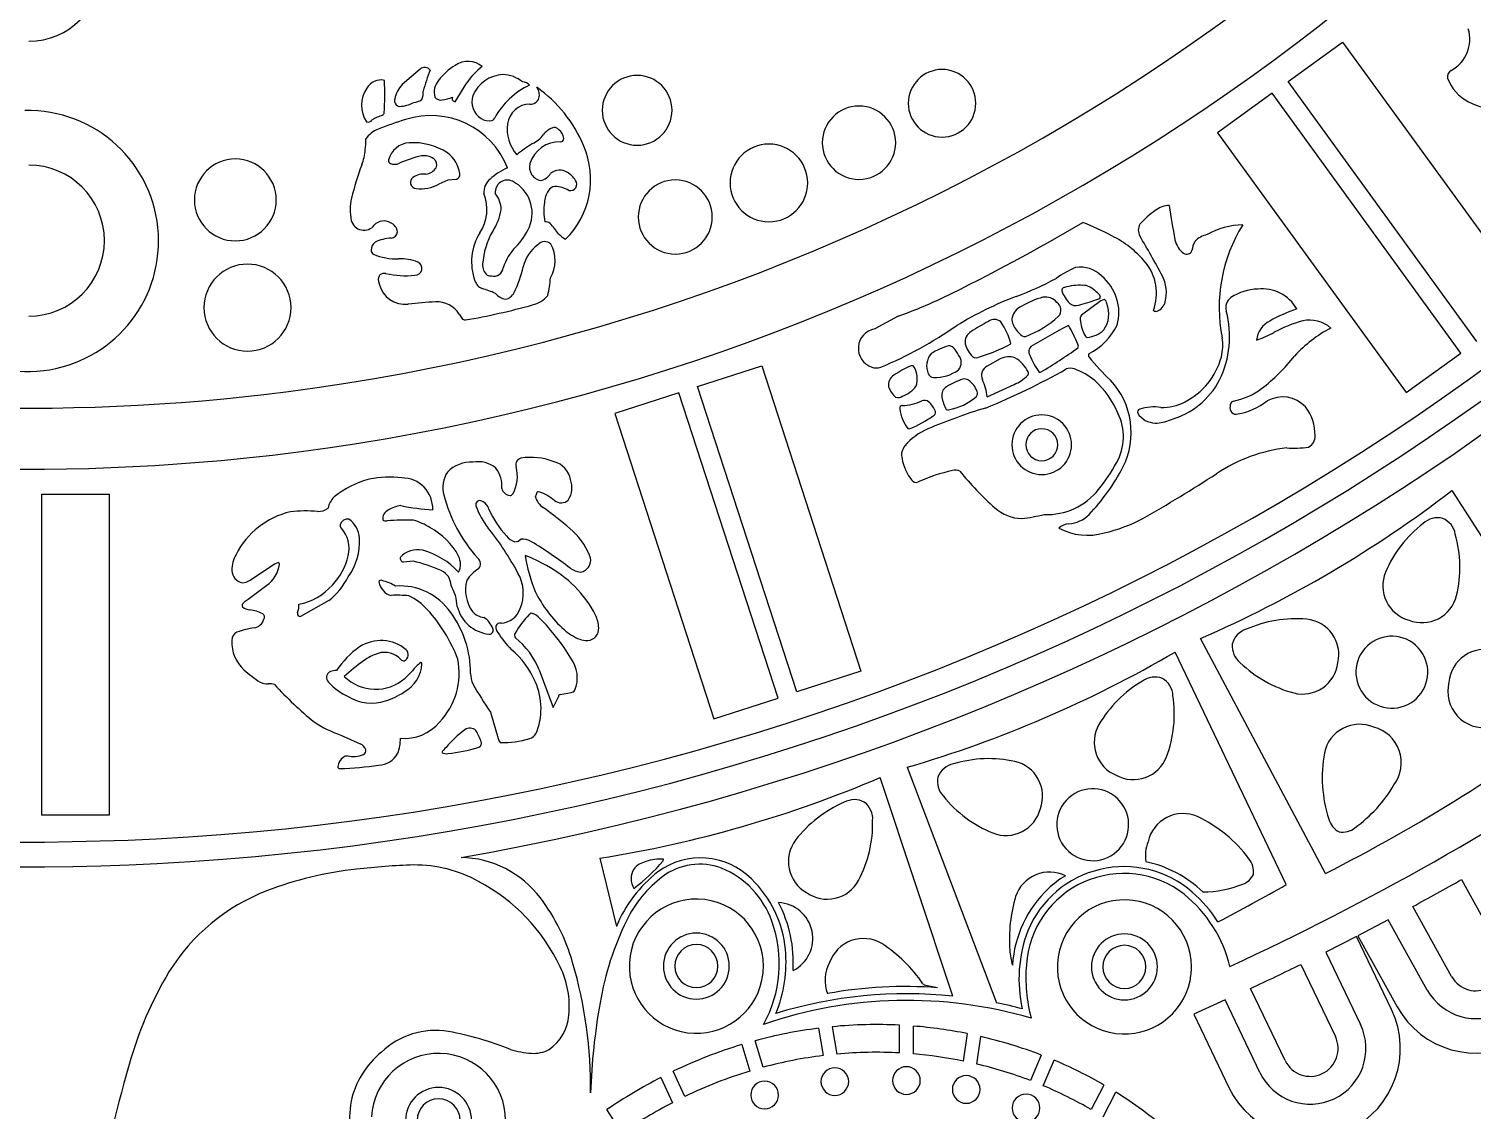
# Model space of a CAD drawing. Header units: metres. Extents: x 0.3 to 22.9, y 0.3 to 22.9.
# Drawn here: x 11.588 to 14.845, y 5.408 to 7.848 of the extents above; entities that cross this region are included whole.
import ezdxf

# ---------------------------------------------------------------- set-up
doc = ezdxf.new("R2010")
doc.units = ezdxf.units.M

msp = doc.modelspace()

# ---------------------------------------------------------------- linework, layer by layer
for p, q in [((14.429411, 7.728568), (14.552387, 7.817915)), ((14.552387, 7.817915), (14.978171, 7.231873)), ((12.470466, 7.757047), (12.429884, 7.722106)), ((12.549611, 7.683217), (12.575744, 7.725844)), ((14.855196, 7.142526), (14.429411, 7.728568)), ((14.393275, 7.702314), (14.270299, 7.612967)), ((14.819059, 7.116272), (14.393275, 7.702314)), ((14.270299, 7.612967), (14.696084, 7.026925)), ((12.533354, 7.50603), (12.51295, 7.49741)), ((12.551828, 7.507875), (12.533354, 7.50603)), ((14.006423, 7.234112), (13.962747, 7.201453)), ((14.006339, 7.242075), (14.004261, 7.246893)), ((14.014125, 7.237295), (14.006423, 7.234112)), ((12.5587, 7.204081), (12.564584, 7.194706)), ((13.549091, 7.199369), (13.49657, 7.170529)), ((13.779724, 7.102961), (13.750384, 7.086986)), ((14.696084, 7.026925), (14.819059, 7.116272)), ((13.096894, 7.040545), (13.24146, 7.087518)), ((13.24146, 7.087518), (13.465308, 6.398584)), ((13.867862, 7.073441), (13.870793, 7.072825)), ((13.320742, 6.351612), (13.096894, 7.040545)), ((13.750143, 7.017586), (13.810936, 7.045333)), ((13.054413, 7.026743), (12.909846, 6.97977)), ((13.278261, 6.337809), (13.054413, 7.026743)), ((12.909846, 6.97977), (13.133694, 6.290836)), ((13.571322, 6.946191), (13.57507, 6.945469)), ((11.616983, 6.07358), (11.616983, 6.797967)), ((11.616983, 6.797967), (11.76899, 6.797967)), ((11.76899, 6.797967), (11.76899, 6.07358)), ((12.73061, 6.791751), (12.733008, 6.797869)), ((14.7989, 6.806008), (15.113777, 6.316788)), ((12.45467, 6.646779), (12.432688, 6.644798)), ((12.086904, 6.603931), (12.142004, 6.64082)), ((12.142004, 6.64082), (12.150005, 6.643397)), ((12.076108, 6.556732), (12.069239, 6.549099)), ((12.264516, 6.557603), (12.200334, 6.522093)), ((14.513402, 5.942024), (14.231652, 6.472289)), ((14.425244, 5.916858), (14.174166, 6.441685)), ((12.436645, 6.38257), (12.45327, 6.399161)), ((12.739186, 6.401485), (12.771027, 6.316259)), ((13.465308, 6.398584), (13.320742, 6.351612)), ((12.771027, 6.316259), (12.783207, 6.340731)), ((12.786768, 6.346081), (12.811539, 6.350521)), ((13.133694, 6.290836), (13.278261, 6.337809)), ((12.629413, 6.305993), (12.646592, 6.246871)), ((12.292034, 6.254262), (12.335417, 6.234463)), ((13.672435, 5.665356), (13.508696, 6.158535)), ((13.569564, 6.181693), (13.771253, 5.650281)), ((11.76899, 6.07358), (11.616983, 6.07358)), ((12.876276, 5.97637), (12.913393, 5.822752)), ((13.019095, 5.970463), (13.020109, 5.974015)), ((14.820474, 5.928315), (14.908209, 5.770857)), ((14.798387, 5.709663), (14.710609, 5.867197)), ((14.655232, 5.837436), (14.586418, 5.801209)), ((14.743475, 5.679067), (14.655232, 5.837436)), ((14.583968, 5.800054), (14.514638, 5.764819)), ((14.662845, 5.63488), (14.583968, 5.800054)), ((14.586418, 5.801209), (14.675561, 5.641225)), ((14.458289, 5.736946), (14.535964, 5.574289)), ((14.514638, 5.764819), (14.592689, 5.601378)), ((13.638368, 5.684151), (13.611183, 5.689521)), ((14.422516, 5.520113), (14.344803, 5.682847)), ((14.287667, 5.656622), (14.216713, 5.624788)), ((14.365792, 5.493024), (14.287667, 5.656622)), ((14.216713, 5.624788), (14.295635, 5.459522)), ((13.369269, 5.592852), (13.380182, 5.531226)), ((13.400384, 5.596315), (13.411319, 5.534562)), ((13.55246, 5.537266), (13.55246, 5.599853)), ((13.583702, 5.535107), (13.583702, 5.597824)), ((13.705106, 5.580846), (13.696293, 5.518858)), ((13.726887, 5.512092), (13.735721, 5.574223)), ((13.196302, 5.555972), (13.214805, 5.496268)), ((13.244854, 5.50485), (13.226338, 5.564594)), ((13.87238, 5.532403), (13.847703, 5.47492)), ((13.876719, 5.463313), (13.901377, 5.520751)), ((13.014012, 5.481824), (13.03991, 5.424847)), ((13.067865, 5.438847), (13.041994, 5.495763)), ((14.013825, 5.464839), (13.984862, 5.409378)), ((14.011636, 5.393155), (14.040657, 5.448727)), ((12.925955, 5.357075), (12.891791, 5.409416))]:
    msp.add_line(p, q)
for centre, radius, start, end in [((11.588053, 11.589694), 4.597602, -82.68812, -31.228932), ((11.58923, 11.58757), 4.733167, -84.148126, -33.977146), ((11.587295, 11.589575), 5.695561, -80.136279, -33.911334), ((11.591849, 11.581672), 5.568308, -87.089109, -39.461536), ((11.587649, 7.983298), 0.163361, -90, 0), ((11.591891, 11.581589), 5.623991, -87.089109, -39.461536), ((14.759217, 7.824347), 0.080229, -61.383931, 16.886642), ((12.480718, 7.744115), 0.016502, 39.822567, 128.405614), ((12.870475, 7.603795), 0.406152, 158.191413, 165.256218), ((12.611249, 7.659209), 0.122449, 120.032542, 144.10682), ((12.578735, 7.723967), 0.050293, 50.159196, 124.895213), ((12.69362, 7.648115), 0.141196, 125.835086, 146.598665), ((13.648459, 7.679801), 0.076211, 90, 180), ((13.648459, 7.679801), 0.076211, 0, 90), ((14.804978, 7.739662), 0.016033, 117.231696, -169.600354), ((12.382163, 7.695674), 0.036701, 77.551742, 150.599782), ((11.581198, 7.699466), 0.809511, -2.935036, 2.268813), ((12.475272, 7.679131), 0.062505, 136.563388, 170.521316), ((12.541488, 7.704968), 0.039294, 138.515404, -163.588964), ((12.6618, 7.665476), 0.079179, 93.207845, 156.103689), ((12.791731, 7.562905), 0.17431, 115.209904, 151.171429), ((12.654834, 7.670194), 0.07438, 50.772076, 88.046761), ((12.701138, 7.705687), 0.022137, 42.395521, 88.099426), ((12.960379, 7.663873), 0.078713, 90, 180), ((12.960379, 7.663873), 0.078713, 0, 90), ((14.881316, 7.770418), 0.098062, -159.930664, -117.094191), ((12.407712, 7.675086), 0.069277, 146.133709, -147.504609), ((12.425993, 7.685386), 0.013015, 161.926533, -100.805204), ((12.453496, 7.71971), 0.037954, -86.017767, -56.491473), ((12.43833, 7.70403), 0.03949, -23.847642, 4.544978), ((12.517175, 7.70368), 0.016594, -143.743427, -78.97105), ((12.512755, 7.763384), 0.07637, -84.29263, -66.295667), ((12.550137, 7.690502), 0.007304, 156.139381, -94.129691), ((12.633979, 7.683873), 0.046622, 162.941099, -123.726647), ((12.719572, 7.698057), 0.020362, -92.874731, -18.902722), ((12.55278, 7.462416), 0.31165, 22.833199, 54.486069), ((12.709599, 7.69833), 0.030034, -13.22263, 36.253574), ((11.586947, 11.587894), 4.595957, -121.234838, -82.671589), ((11.585988, 7.369097), 0.294272, 3.010252, 91.513416), ((12.382233, 7.659446), 0.00755, -63.867469, -10.918322), ((12.420761, 7.74446), 0.071913, -87.7745, -60.536747), ((12.718287, 7.626702), 0.051019, 89.703776, 172.589449), ((12.960379, 7.663873), 0.078713, -180, -90), ((12.960379, 7.663873), 0.078713, -90, 0), ((13.460963, 7.590835), 0.082798, 90, 180), ((13.460963, 7.590835), 0.082798, 0, 90), ((13.648459, 7.679801), 0.076211, -180, -90), ((13.648459, 7.679801), 0.076211, -90, 0), ((14.906537, 7.815222), 0.14945, -117.87915, -61.895951), ((12.352711, 7.649142), 0.011783, -106.919794, -35.032031), ((12.425921, 7.530365), 0.128791, 108.26386, 119.572673), ((12.649949, 6.946447), 0.728241, 106.946565, 112.084794), ((12.494652, 7.465837), 0.18616, 21.481752, 107.819919), ((12.626222, 7.676166), 0.035971, -120.264956, -79.943427), ((12.629134, 7.650815), 0.010616, -71.49595, -21.31541), ((12.758048, 7.622379), 0.09101, 173.119142, -139.670793), ((12.787757, 7.578296), 0.049708, 113.391212, 141.954464), ((12.773452, 7.612996), 0.012198, 35.744457, 116.428637), ((11.586078, 11.584769), 4.730703, -122.628159, -84.1067), ((12.27327, 7.590299), 0.074982, -11.824903, 6.853432), ((12.396446, 7.565668), 0.059178, 110.061185, 145.430331), ((12.449138, 7.539589), 0.051275, 94.004889, 165.997154), ((12.453475, 7.44293), 0.148021, 57.688724, 93.066138), ((12.784583, 7.523467), 0.069278, 87.729631, 162.996139), ((12.701424, 7.641404), 0.057281, -66.664948, -34.535117), ((12.768824, 7.598711), 0.025874, 3.153012, 55.839977), ((12.787234, 7.600116), 0.007426, -89.275762, 0.145404), ((13.460963, 7.590835), 0.082798, -180, -90), ((13.460963, 7.590835), 0.082798, -90, 0), ((12.236893, 7.582632), 0.110037, -22.24542, -4.012062), ((12.526864, 7.317364), 0.249428, 102.288358, 114.671554), ((12.479592, 7.525955), 0.035601, 52.698459, 99.399709), ((12.487175, 7.509838), 0.073819, 8.718775, 52.027783), ((12.887198, 7.323119), 0.311749, 121.542326, 129.55557), ((12.664806, 7.508243), 0.190624, -45.264996, 23.204649), ((13.257641, 7.500066), 0.087597, 90, 180), ((13.257641, 7.500066), 0.087597, 0, 90), ((11.587649, 7.369857), 0.170446, 0, 90), ((12.053619, 7.461723), 0.09235, 90, -180), ((12.053619, 7.461723), 0.09235, 0, 90), ((12.892428, 7.332833), 0.591517, 159.397828, 167.02466), ((12.406587, 7.550643), 0.007326, 169.356216, -112.609968), ((12.413058, 7.570744), 0.028424, -109.071499, -70.066149), ((12.477869, 7.554441), 0.035306, -81.107855, -34.412308), ((12.492579, 7.540991), 0.015817, -24.276996, 57.115842), ((12.720103, 7.408533), 0.13591, 112.597003, 132.488701), ((12.74837, 7.535963), 0.031023, 165.507293, -99.936283), ((12.785495, 7.497331), 0.031511, 56.270852, 130.425552), ((12.462639, 7.501222), 0.014015, 126.163011, -163.793444), ((12.462639, 7.501222), 0.014015, -163.793444, -93.749899), ((12.477859, 7.478885), 0.04104, 82.343937, 124.915499), ((12.470401, 7.577607), 0.090786, -95.485583, -62.051807), ((12.54841, 7.519239), 0.011867, -73.262127, 8.669835), ((12.651897, 7.479587), 0.037516, 128.969352, -174.802046), ((12.667214, 7.479374), 0.027212, 63.592325, -174.071081), ((12.643136, 7.432091), 0.080272, -22.606282, 63.210007), ((12.734237, 7.540793), 0.036461, -76.066716, -32.283404), ((12.778214, 7.470654), 0.021874, 99.281812, 146.71066), ((12.773379, 7.427089), 0.065166, 59.510114, 88.850683), ((12.779919, 7.482232), 0.047313, 29.602601, 60.813312), ((12.809953, 7.496905), 0.014105, -33.167815, 38.075256), ((13.0464, 7.423216), 0.083518, 90, -180), ((13.0464, 7.423216), 0.083518, 0, 90), ((13.257641, 7.500066), 0.087597, -180, -90), ((13.257641, 7.500066), 0.087597, -90, 0), ((12.053619, 7.461723), 0.09235, -180, -90), ((12.053619, 7.461723), 0.09235, -90, 0), ((12.419512, 7.438721), 0.106943, 165.416679, -167.24903), ((12.525824, 7.440408), 0.095656, -33.693539, 21.965485), ((12.595788, 7.439881), 0.057561, -0.350441, 39.588347), ((12.811777, 7.45039), 0.06107, 148.102458, 174.920189), ((12.809953, 7.496905), 0.014105, -104.410885, -33.167815), ((12.532564, 7.458973), 0.122339, -33.592554, -9.145156), ((12.900275, 7.437655), 0.150426, 173.072837, -170.43605), ((14.23506, 7.284211), 0.186308, 124.469359, 138.861926), ((14.164231, 7.392763), 0.056809, 93.014017, 127.540635), ((15.646227, 7.654238), 1.499031, -172.149763, -169.129712), ((12.343801, 7.423063), 0.029678, -164.469071, -37.819919), ((12.388559, 7.385483), 0.028809, 58.761131, 137.718386), ((12.393821, 7.385973), 0.02601, 7.855698, 68.152859), ((12.574791, 7.46461), 0.155911, -44.325281, -23.9843), ((12.75252, 7.394902), 0.01777, 50.963294, 91.870427), ((12.557078, 7.216837), 0.281976, 36.749212, 42.877986), ((13.0464, 7.423216), 0.083518, -180, -90), ((13.0464, 7.423216), 0.083518, -90, 0), ((11.79328, 11.064331), 4.250445, -64.104947, -59.259912), ((13.682577, 6.71118), 0.755074, 62.468545, 67.964069), ((14.119093, 7.393511), 0.027726, 151.41219, -152.355232), ((14.332539, 7.228992), 0.17682, 91.784741, 119.142415), ((14.627224, 7.219002), 0.353527, 148.117838, -168.820804), ((11.587649, 7.369857), 0.170446, -90, 0), ((11.58597, 7.368986), 0.294296, -83.286702, 3.031692), ((12.38265, 7.348553), 0.022469, 126.927271, -179.843478), ((12.409769, 7.280694), 0.094947, 92.83691, 115.32758), ((12.404221, 7.390931), 0.01543, -86.848452, -5.216405), ((12.70913, 7.322226), 0.122465, 147.878634, -159.575503), ((12.783436, 7.304753), 0.172274, 149.847961, 175.975776), ((12.751792, 7.348415), 0.01931, 45.553754, 141.942451), ((12.699531, 7.324552), 0.075794, -30.880431, 29.783394), ((12.831616, 7.430163), 0.065975, -137.447936, -119.655924), ((13.929345, 7.173271), 0.231305, 39.864028, 63.763927), ((12.070494, 6.178242), 2.354253, 28.208829, 30.712946), ((14.22471, 7.382717), 0.051835, -167.548699, -126.839528), ((14.262649, 7.342818), 0.050386, 149.404243, 174.925811), ((14.257083, 7.331986), 0.052534, 101.698704, 136.024306), ((12.370531, 7.348), 0.010361, 177.280778, -120.309273), ((12.419008, 7.472283), 0.143645, -111.955092, -88.862537), ((12.428496, 7.23533), 0.093571, 66.889282, 94.066596), ((12.774093, 7.270185), 0.122518, 135.754109, 161.654762), ((12.785952, 7.290667), 0.085372, 125.326664, 166.142699), ((14.200498, 7.352193), 0.012934, -122.071281, -22.353254), ((11.58597, 7.368986), 0.294296, -169.605095, -83.286702), ((12.081049, 7.218704), 0.098211, 90, -180), ((12.081049, 7.218704), 0.098211, 0, 90), ((12.389511, 7.279578), 0.016402, 76.205041, 127.009355), ((12.459153, 7.307242), 0.015398, -92.209706, -12.713797), ((12.459153, 7.307242), 0.015398, -12.713797, 66.782112), ((12.638871, 7.314049), 0.027427, 174.153502, -127.307505), ((12.637354, 7.310057), 0.02049, -106.132747, -3.666999), ((12.494144, 7.352165), 0.212916, -27.791634, -11.116495), ((14.027044, 7.118455), 0.205687, 112.020051, 126.061165), ((13.960536, 7.243232), 0.066755, 44.594539, 99.145536), ((14.022232, 7.251086), 0.110132, -20.681127, 39.76451), ((12.396806, 7.281336), 0.020575, 146.553355, -155.059895), ((12.437007, 7.286598), 0.060485, -166.67725, -83.374499), ((12.437267, 7.494856), 0.204114, -102.404147, -84.012273), ((12.620579, 7.286964), 0.02726, -164.086535, -111.947894), ((12.629875, 7.306084), 0.015812, -118.840142, -83.518113), ((12.57761, 7.293862), 0.187151, -14.706377, -2.514418), ((13.555697, 7.941672), 0.744487, -69.539063, -61.934276), ((13.924845, 7.257553), 0.006284, 93.451519, -168.033616), ((13.958955, 7.156938), 0.112313, 86.409571, 107.883098), ((13.966582, 7.234412), 0.034624, 65.483028, 90.981451), ((13.920444, 7.167967), 0.115129, 43.278723, 58.294917), ((13.941159, 7.207504), 0.106297, -15.669388, 50.988319), ((14.072937, 7.252616), 0.081797, -15.001238, 28.038463), ((12.52934, 6.560643), 0.671323, 92.054708, 97.304579), ((12.509119, 7.173305), 0.058355, 31.82885, 93.781725), ((12.559977, 7.071187), 0.19705, 65.739693, 75.176757), ((12.670423, 7.275572), 0.038484, -140.000549, -101.022333), ((12.659526, 7.262414), 0.02487, -81.818904, -22.514827), ((12.712011, 7.282757), 0.059151, -78.092516, -37.98784), ((13.138226, 8.342158), 1.214404, -70.225066, -65.099024), ((14.104022, 6.488631), 0.808581, 110.871439, 121.480015), ((13.936126, 7.032818), 0.217929, 106.07784, 119.718025), ((13.881114, 7.207215), 0.035414, 41.067319, 98.675682), ((13.993447, 7.283535), 0.079573, -159.946471, -136.255613), ((13.871995, 7.560027), 0.346204, -75.823085, -68.751436), ((13.996408, 7.250058), 0.012742, -85.241844, -38.79255), ((14.00755, 7.225964), 0.0131, 7.738423, 59.870466), ((14.121278, 7.23961), 0.031737, -66.694533, -14.911545), ((14.31698, 7.218761), 0.028255, 125.96155, -163.494881), ((14.365181, 7.141669), 0.119125, 92.084143, 122.950755), ((14.370429, 7.170048), 0.091172, 30.204485, 96.031449), ((11.583546, 11.577504), 5.564575, -128.169522, -87.001549), ((12.081049, 7.218704), 0.098211, 180, -90), ((12.081049, 7.218704), 0.098211, -90, 0), ((12.319941, 8.672053), 1.502581, -80.315455, -74.392069), ((13.844508, 7.186241), 0.039424, 114.608557, 164.539246), ((13.758627, 7.364851), 0.225277, -69.565894, -47.322494), ((13.8956, 7.213281), 0.021095, -41.757143, 54.618597), ((13.950175, 7.245532), 0.022173, -129.873698, -72.652612), ((13.971926, 7.193877), 0.011902, 140.46301, -167.708367), ((13.960843, 7.204767), 0.063951, -34.484654, 21.041361), ((14.131564, 7.221309), 0.011081, -124.629857, -78.177), ((14.075689, 7.153346), 0.221755, -26.192249, 14.998355), ((14.577179, 6.846237), 0.391197, 109.092087, 118.956505), ((12.571928, 7.199773), 0.008922, -145.390999, -84.964997), ((13.503781, 7.126794), 0.044325, 99.362819, 175.578265), ((13.136085, 7.970963), 0.962416, -67.143827, -55.458382), ((13.912442, 6.872964), 0.352551, 116.850483, 124.194531), ((13.766391, 7.1715), 0.020736, 46.243818, 129.478578), ((13.670887, 7.10579), 0.136296, 13.187739, 36.299375), ((13.832394, 7.192152), 0.026289, 169.924229, -161.114422), ((13.861661, 7.203267), 0.057588, -160.075993, -131.497557), ((14.984441, 5.217015), 2.225324, 118.178614, 120.686705), ((13.679423, 7.025665), 0.296631, 21.883037, 31.034169), ((14.054192, 7.199729), 0.094269, -174.896025, -154.097415), ((13.970354, 7.213943), 0.062659, -85.077389, -46.410109), ((13.912998, 7.244705), 0.146207, -62.511699, -26.795235), ((14.414303, 7.138537), 0.056591, 117.945407, 173.08808), ((14.526581, 6.935712), 0.261061, 104.230197, 119.458576), ((14.663167, 6.910103), 0.296404, 117.607766, 137.698664), ((14.478595, 7.119307), 0.071317, 48.5461, 103.119292), ((11.583505, 11.57738), 5.62022, -128.169522, -87.001549), ((13.727432, 7.140888), 0.027077, 118.995602, -171.34912), ((13.766182, 7.155547), 0.068144, -164.044809, -135.549418), ((13.595914, 7.536314), 0.450191, -72.315289, -62.528871), ((13.835338, 7.167613), 0.013999, -147.706569, -82.032093), ((13.947613, 7.131721), 0.00838, -28.031814, 32.494005), ((13.980107, 7.16183), 0.011206, -162.969153, -112.989907), ((14.178833, 7.132864), 0.103085, -14.090981, 9.828955), ((14.25987, 7.422362), 0.293923, -70.471139, -61.926178), ((13.503781, 7.126794), 0.044325, 175.578265, -108.206289), ((13.656274, 7.087137), 0.042715, 139.221084, -155.318177), ((13.71025, 6.973874), 0.165463, 106.628457, 121.446236), ((13.664582, 7.120157), 0.012376, 44.525649, 97.80825), ((13.625903, 7.082357), 0.066458, 26.170661, 44.376027), ((13.666626, 7.094922), 0.025268, -40.500256, 41.50788), ((13.725535, 7.12279), 0.016967, -118.124878, -65.122516), ((13.799171, 7.0674), 0.040532, 69.99734, 118.672285), ((13.776759, 7.041997), 0.073123, 25.631555, 60.256851), ((13.859216, 7.119615), 0.015258, 133.250413, -147.188796), ((13.982301, 7.163291), 0.145496, -159.083337, -141.863553), ((12.952254, 8.572398), 1.758531, -58.511106, -55.234167), ((13.984128, 7.1109), 0.005489, 131.611356, -133.875672), ((14.369327, 7.41861), 0.498458, -141.298536, -133.156454), ((14.123709, 7.149204), 0.160547, -63.384479, -14.957561), ((14.10126, 7.381166), 0.437245, -52.148063, -38.396687), ((13.50066, 7.110089), 0.027573, -112.897137, -70.406379), ((13.651714, 6.911558), 0.19077, 113.298264, 125.936836), ((13.579748, 7.080679), 0.00702, 31.393438, 119.776894), ((13.541144, 7.058803), 0.051389, -19.339021, 29.792638), ((13.629594, 7.07442), 0.013169, -157.120559, -92.188618), ((13.633352, 7.149209), 0.088052, -92.773557, -53.408725), ((13.761114, 7.065723), 0.023818, 116.777726, -156.026407), ((13.169857, 8.4164), 1.536498, -67.960464, -60.402643), ((13.836488, 7.070366), 0.007004, -44.434552, 27.762808), ((13.937787, 7.057478), 0.024633, 68.011402, 111.55868), ((13.898936, 6.941837), 0.14659, 49.964113, 70.855537), ((13.552406, 7.044654), 0.02483, 120.637657, -170.092767), ((13.579359, 7.05697), 0.054022, -162.118701, -131.273045), ((13.542993, 7.073051), 0.05615, -74.06855, -33.836911), ((13.670366, 7.0208), 0.022711, 121.474397, -169.641799), ((13.745008, 6.90151), 0.163428, 107.804175, 121.957061), ((13.699401, 7.043404), 0.014385, 54.267301, 107.656139), ((13.681475, 7.014771), 0.048145, 17.659988, 56.851922), ((13.640709, 7.007624), 0.109886, 5.201657, 26.145517), ((13.775419, 7.13249), 0.094116, -67.828682, -45.41174), ((13.854184, 6.900321), 0.207301, 22.800879, 47.874583), ((13.902655, 6.936861), 0.17252, -26.895492, 43.21475), ((14.114525, 7.139798), 0.180994, -74.230517, -27.77048), ((14.271952, 7.170832), 0.166523, -78.161315, -54.113916), ((13.548578, 7.031283), 0.015685, -108.029609, -51.205413), ((13.551863, 7.119483), 0.122107, -86.827753, -65.291737), ((13.608042, 6.992018), 0.017317, 54.862984, 107.262142), ((13.5804, 6.962328), 0.05777, 22.280781, 49.381956), ((13.739647, 7.033798), 0.0932, -169.439295, -151.165525), ((13.642439, 7.112211), 0.125593, -80.425221, -48.196126), ((13.717281, 7.025032), 0.010968, -35.972703, 23.334251), ((14.146282, 7.099256), 0.105802, -92.149377, -62.195371), ((14.309299, 6.997322), 0.011, 106.826366, -172.523862), ((14.285566, 7.136499), 0.160604, -79.113, -53.081214), ((14.416791, 6.94655), 0.070682, 42.795181, 119.451099), ((13.558588, 6.991652), 0.005911, 89.687011, -168.132304), ((13.640264, 7.001046), 0.088103, -173.083244, -141.492101), ((13.475785, 7.190247), 0.264147, -67.921913, -54.676747), ((14.104739, 5.802477), 1.242493, 106.761327, 113.142121), ((13.624437, 6.983275), 0.009468, -64.502512, 5.800943), ((13.661009, 6.992399), 0.004652, -130.265529, -60.079712), ((13.873402, 6.909437), 0.067354, 90, 180), ((13.873402, 6.909437), 0.067354, 0, 90), ((13.937977, 6.927449), 0.119776, -29.369064, 26.373688), ((14.096107, 6.983096), 0.006792, 104.143824, -156.235842), ((14.130906, 7.00708), 0.048952, -146.916549, -91.751417), ((14.126908, 6.885503), 0.109118, 81.883197, 107.30627), ((14.312032, 6.992339), 0.014095, 165.405675, -74.075824), ((14.385316, 6.930807), 0.104935, -0.711309, 37.418936), ((13.667369, 6.821752), 0.133353, 112.460148, 140.353393), ((13.873402, 6.909437), 0.036102, 90, 180), ((13.873402, 6.909437), 0.036102, 0, 90), ((14.129264, 7.041375), 0.083224, -89.899157, -65.54742), ((13.58767, 6.886543), 0.030661, 138.552438, -163.515356), ((13.873402, 6.909437), 0.067354, 180, -90), ((13.873402, 6.909437), 0.036102, 180, -90), ((13.873402, 6.909437), 0.036102, -90, 0), ((13.873402, 6.909437), 0.067354, -90, 0), ((14.46468, 6.927473), 0.025643, -65.886855, 4.544025), ((12.70125, 6.864428), 0.014851, 102.576418, -162.611235), ((12.721448, 6.749642), 0.131387, 66.966954, 100.273259), ((13.656686, 6.893539), 0.09966, -170.93807, -140.498144), ((14.469172, 6.540938), 0.363951, 96.755174, 123.651196), ((14.44306, 7.123592), 0.221859, -94.316586, -81.681791), ((12.586151, 6.812589), 0.064247, 146.785242, -164.917425), ((12.585689, 6.795218), 0.074851, 86.897364, 135.391968), ((12.601835, 6.809841), 0.061322, 49.595207, 101.375078), ((12.590428, 6.816664), 0.064859, -5.218368, 37.935232), ((12.610178, 6.838012), 0.079979, -29.718647, 15.950383), ((12.761821, 6.823001), 0.048817, 9.379765, 76.936992), ((13.746464, 6.498289), 0.360502, 101.934138, 114.867467), ((13.678648, 6.829868), 0.022178, 63.494472, 107.667636), ((14.239627, 7.297344), 0.709974, -140.913989, -131.646755), ((13.643194, 7.073837), 0.465903, -43.685373, -27.484473), ((13.714932, 7.047276), 0.372955, -39.758275, -28.606644), ((12.468333, 9.614409), 3.303436, -60.376369, -57.000424), ((12.414929, 6.616363), 0.223536, 105.310129, 128.332765), ((12.400808, 6.604231), 0.232118, 82.92348, 101.153926), ((12.429489, 6.764994), 0.069588, -1.899032, 90.070158), ((12.676198, 6.816313), 0.021894, -165.321735, -97.038093), ((12.76116, 6.812782), 0.052099, -32.670525, 20.417307), ((13.590189, 6.836791), 0.012344, -147.423542, -67.740981), ((13.885441, 6.899019), 0.147141, -92.602324, -37.840977), ((12.312514, 6.756492), 0.050523, 135.810544, 168.645484), ((12.851249, 6.879993), 0.337775, -165.578829, -137.985561), ((12.605583, 6.773894), 0.009465, 62.011711, -163.8911), ((12.59879, 6.756827), 0.027796, 14.919637, 66.159728), ((12.673797, 6.800975), 0.006398, -92.51645, -24.098634), ((12.772363, 6.804168), 0.04356, -163.438048, -123.71796), ((12.737318, 6.79895), 0.004443, 83.708624, -165.923178), ((12.705593, 6.70277), 0.105628, 49.951495, 72.244277), ((12.788668, 6.803036), 0.024596, -127.904277, -48.344086), ((13.160291, 8.942324), 2.692376, -66.551541, -52.510872), ((12.220047, 6.57778), 0.185161, 103.216416, 152.931458), ((12.213438, 6.428201), 0.331766, 85.524994, 96.181556), ((12.241464, 6.793315), 0.034426, -93.565044, -51.320932), ((12.407753, 6.742378), 0.021663, 114.056985, -173.290731), ((12.436642, 6.699205), 0.073389, 97.493126, 120.928523), ((12.52491, 7.247039), 0.485041, -101.63703, -93.05744), ((12.759147, 6.829335), 0.172711, -160.353817, -141.311775), ((12.829531, 6.854756), 0.223176, -156.000249, -137.41478), ((12.165226, 5.967504), 0.990217, 49.47268, 53.934029), ((13.83159, 6.838979), 0.096303, -131.463362, -91.911966), ((13.772565, 7.186181), 0.44695, -82.826534, -76.254996), ((13.930521, 6.800033), 0.06901, -86.550021, -44.064119), ((13.933771, 7.059694), 0.358451, -76.987685, -62.150204), ((14.76666, 6.697401), 0.047282, 75.915942, 133.640002), ((14.760081, 6.699575), 0.047282, 9.788365, 67.512424), ((12.29759, 6.727051), 0.007597, 160.441714, -133.82297), ((12.307601, 6.723439), 0.018239, 83.258124, 160.278263), ((12.244348, 6.675926), 0.066224, -15.092009, 43.569943), ((12.277558, 6.69499), 0.056603, 3.788673, 55.34809), ((12.393654, 6.749738), 0.012362, -126.858775, -78.153285), ((12.442901, 6.128642), 0.610786, 88.786356, 94.38589), ((12.405686, 6.58025), 0.16676, 58.503658, 72.498198), ((12.419796, 6.584268), 0.156279, 28.245236, 62.147181), ((12.099423, 6.301821), 0.671983, 28.241685, 38.634827), ((12.707971, 6.599645), 0.157057, 22.653723, 50.117169), ((13.9377, 6.692131), 0.039134, 94.435352, 131.790725), ((13.976651, 6.844681), 0.139462, -117.794063, -74.261457), ((14.902504, 6.51348), 0.275623, 127.679883, 156.825463), ((12.193538, 6.692367), 0.140643, -35.291235, 2.592892), ((12.697059, 6.729184), 0.040765, -141.372774, -108.08099), ((12.683259, 6.711321), 0.02092, -86.852438, -46.884153), ((12.701971, 6.658102), 0.038204, 58.375218, 96.634694), ((12.233625, 5.883328), 0.943533, 52.407279, 58.828177), ((14.541399, 6.632805), 0.275623, -13.397096, 15.748483), ((12.114962, 6.627455), 0.069076, 149.955666, -178.387447), ((12.167201, 6.692729), 0.145137, -43.492286, -13.566704), ((12.434261, 6.653366), 0.008711, 162.857207, -100.406352), ((12.465019, 6.617966), 0.054488, 77.919148, 135.828897), ((12.37574, 6.305928), 0.349871, 65.930964, 76.962057), ((12.432813, 6.508779), 0.16822, 42.149353, 74.974804), ((12.518828, 6.639877), 0.042774, -25.199458, 25.402967), ((12.590373, 6.640945), 0.016327, -43.974024, 52.593439), ((12.557289, 6.28277), 0.405861, 60.696467, 68.272303), ((13.10868, 6.727514), 0.406818, -170.418186, -158.499841), ((12.828993, 6.648515), 0.026592, -83.424527, 25.915518), ((12.07503, 6.626266), 0.029126, -178.51511, -102.201485), ((12.087693, 6.646947), 0.065747, -56.083009, -6.820521), ((12.149613, 6.639959), 0.00346, -13.717974, 83.496873), ((12.503086, 6.591454), 0.037234, 0.493279, 65.663383), ((12.64825, 6.557738), 0.0854, 122.692788, 147.532353), ((12.614047, 6.574858), 0.08947, -23.225406, 30.151246), ((12.631292, 6.40288), 0.264964, 27.488028, 61.939341), ((12.840105, 6.676707), 0.055202, -124.017957, -98.403156), ((14.723438, 6.591092), 0.080468, 157.452754, -105.279667), ((12.066777, 6.633529), 0.035793, -86.640436, -55.783556), ((11.240366, 7.738701), 1.44759, -54.736796, -52.361366), ((12.17468, 6.676533), 0.128734, -79.939699, -40.552582), ((12.155473, 6.691594), 0.172754, -50.861259, -27.766551), ((12.417118, 6.607841), 0.04064, -168.681006, -136.478235), ((12.38215, 6.598532), 0.005059, 58.500329, 164.729769), ((12.355665, 6.487923), 0.118557, 59.877151, 75.777175), ((12.409562, 6.596995), 0.027819, -141.967515, -99.04527), ((12.425564, 6.452635), 0.138226, 34.444555, 94.315261), ((12.447907, 6.538689), 0.106575, 3.157894, 29.874977), ((12.6534, 6.581244), 0.080369, 163.862323, -143.21383), ((12.073741, 6.546899), 0.005011, 153.957171, -138.379738), ((12.158678, 6.546694), 0.038612, -24.964504, 4.581209), ((12.418518, 6.343144), 0.226771, 83.261704, 93.369885), ((12.395067, 6.457006), 0.122078, 41.314333, 65.791568), ((12.992053, 6.708772), 0.292534, -153.537046, -132.239665), ((14.731452, 6.588444), 0.080468, -111.291966, -14.024388), ((12.090824, 6.569605), 0.033341, -128.661616, -98.128023), ((12.075638, 6.445082), 0.092114, 64.169722, 83.472159), ((12.092148, 6.522935), 0.026853, -82.349609, -15.439357), ((12.110483, 6.520701), 0.009008, -33.065422, 54.038226), ((12.200096, 6.528717), 0.006629, 165.31661, -87.940251), ((12.237346, 6.307413), 0.339402, 20.402402, 42.704275), ((12.357002, 6.395205), 0.227413, -0.430186, 36.607392), ((12.634411, 6.56426), 0.082479, -166.181456, -95.589951), ((12.618588, 6.558149), 0.03873, -139.735311, -96.364427), ((12.589028, 6.478925), 0.047933, 19.04472, 58.18773), ((12.650404, 6.554944), 0.048369, -86.695329, -18.525533), ((12.87836, 6.370377), 0.224379, 136.027992, 149.485927), ((12.721743, 6.52352), 0.005536, 82.444348, 151.468562), ((12.711823, 6.491457), 0.039032, 41.87793, 74.168764), ((12.393496, 6.173723), 0.488744, 31.352214, 44.701637), ((12.803224, 6.494149), 0.070334, 1.955549, 26.178267), ((14.446903, 6.241258), 0.275623, 84.891303, 114.036882), ((14.463404, 6.435721), 0.080468, -13.003567, 84.264011), ((12.065569, 6.468558), 0.019841, 115.035219, -177.26443), ((12.132852, 6.269221), 0.230115, 99.285143, 109.200518), ((12.627354, 6.490299), 0.008184, -96.858461, 31.428992), ((12.663137, 6.498506), 0.021423, 174.549919, -142.397636), ((12.650927, 6.497221), 0.009702, 76.501644, 159.989039), ((12.813146, 6.587836), 0.19588, -148.481274, -134.303955), ((12.691839, 6.479392), 0.008375, 144.08082, -137.929852), ((12.869452, 6.573872), 0.110245, -132.197255, -110.560335), ((12.846662, 6.494363), 0.026943, -85.563693, 4.65404), ((14.349307, 6.448031), 0.047282, 108.076764, 165.800823), ((12.129644, 6.46373), 0.083984, 177.350973, -132.306354), ((12.449542, 6.288103), 0.201649, 125.009921, 146.299568), ((12.38222, 6.379235), 0.08843, 50.027143, 123.159448), ((12.574139, 6.335194), 0.177862, 21.882957, 51.185883), ((12.849293, 6.523719), 0.056222, -109.27451, -90.55722), ((14.350509, 6.454855), 0.047282, 174.204341, -128.071599), ((14.663471, 6.396168), 0.081147, 138.755797, -131.244203), ((14.663471, 6.396168), 0.081147, 48.755797, 138.755797), ((14.663471, 6.396168), 0.081147, -41.244203, 48.755797), ((12.740857, 5.880513), 0.671802, 126.35448, 131.103176), ((12.410862, 6.329532), 0.114564, 107.645838, 126.555886), ((12.390641, 6.391771), 0.049126, 42.390098, 107.176005), ((12.433578, 6.430366), 0.008617, -140.545225, -78.949213), ((12.428692, 6.435734), 0.015293, -64.692399, 47.467805), ((12.509853, 6.36061), 0.068467, 123.422917, 145.732811), ((12.473028, 6.416222), 0.001772, 48.883758, 120.092201), ((12.473028, 6.416222), 0.001772, -22.324684, 48.883758), ((12.400953, 6.393513), 0.157827, -44.060472, 11.779359), ((12.550886, 6.298113), 0.195191, 22.853873, 50.008033), ((12.749996, 6.3837), 0.075301, -21.960962, 36.051327), ((12.816229, 8.766528), 2.692376, -73.751541, -59.710872), ((14.512926, 6.615793), 0.275623, -134.031717, -104.886138), ((14.461939, 6.427409), 0.080468, -104.258847, -6.991268), ((14.872954, 6.366268), 0.081131, 73.498107, 174.896123), ((12.276366, 6.627261), 0.303686, -132.011543, -123.369829), ((12.273159, 6.384511), 0.013996, 110.338174, -131.283621), ((12.28309, 6.352665), 0.047341, 91.58662, 108.212846), ((12.370193, 6.459535), 0.101684, -134.278217, -49.192442), ((12.396803, 6.419712), 0.077976, -60.937862, -3.061002), ((12.64382, 6.393292), 0.059413, 179.801868, -156.753886), ((14.128568, 6.337975), 0.047282, 68.715942, 126.440002), ((12.125561, 6.406677), 0.03681, -116.170956, -86.783282), ((12.13092, 6.336717), 0.033372, 70.064395, 95.663954), ((12.740441, 6.91363), 0.809562, -137.633309, -128.956592), ((12.362822, 6.462382), 0.13264, -138.211682, -114.173162), ((12.337983, 6.500572), 0.177643, -72.116983, -57.020474), ((13.492835, 6.893929), 1.044589, -149.886468, -145.747618), ((12.59691, 6.314294), 0.146525, -23.000916, 24.013221), ((12.80988, 6.362627), 0.012219, -82.197099, -35.454684), ((14.240289, 6.138479), 0.275623, 120.479883, 149.625463), ((14.122314, 6.340956), 0.047282, 2.588365, 60.312424), ((14.872273, 6.353341), 0.082621, 165.888371, -81.154991), ((12.360796, 6.42401), 0.09779, -122.323914, -71.062572), ((12.787231, 6.341913), 0.004194, 96.340229, -163.628748), ((13.896987, 6.302121), 0.275623, -20.597096, 8.548483), ((14.663471, 6.396168), 0.081147, -131.244203, -41.244203), ((12.698075, 9.518483), 4.010794, -63.088714, -52.965187), ((12.373302, 6.495744), 0.25479, -123.832195, -108.60015), ((12.435781, 6.348739), 0.101974, -95.539399, -39.586472), ((12.71476, 6.073688), 0.240114, 126.683236, 140.490737), ((12.582862, 6.251082), 0.019059, 44.198517, 127.280612), ((12.486319, 6.197271), 0.129026, 18.739376, 31.33463), ((12.710449, 6.27083), 0.025406, -73.113559, -32.87458), ((14.072363, 6.237921), 0.080468, 150.252754, -112.479667), ((14.590542, 6.197527), 0.081131, 66.820643, 168.218659), ((14.602248, 6.192001), 0.082621, -37.128243, 75.828394), ((12.325057, 6.212133), 0.024616, 21.58078, 65.109135), ((12.338597, 6.219292), 0.009541, -66.027578, 11.461362), ((12.344553, 6.243852), 0.081455, -22.144913, 2.384853), ((12.552465, 6.195865), 0.038242, 126.895604, 150.2461), ((12.509313, 6.511715), 0.29968, -85.43593, -72.066183), ((12.599323, 6.235923), 0.009599, -76.341604, 16.953471), ((12.662579, 6.249306), 0.016172, -171.337078, -132.880849), ((12.656377, 6.449043), 0.211641, -91.299991, -73.120454), ((11.589841, 11.576693), 6.441518, -65.136724, -55.921388), ((12.313889, 6.179117), 0.029625, 124.350395, 171.622348), ((12.306587, 6.193456), 0.013821, 88.428408, 132.930997), ((12.319806, 6.261768), 0.055988, -103.257998, -66.117237), ((12.374746, 6.238057), 0.051655, -87.620008, -28.829833), ((12.528347, 6.229867), 0.017555, -121.154712, -74.087386), ((13.683251, 6.14288), 0.047282, 100.876764, 158.600823), ((13.754163, 5.925505), 0.275623, 77.691303, 106.836882), ((13.794906, 6.116367), 0.080468, -20.203567, 77.064011), ((14.079981, 6.23429), 0.080468, -118.491966, -21.224388), ((14.819355, 6.159665), 0.313002, 169.986254, -162.305792), ((12.289214, 6.183273), 0.004637, 178.016395, -79.329719), ((12.267548, 6.923152), 0.744777, -88.266933, -81.55766), ((12.452847, 8.635241), 2.692376, -80.951541, -66.910872), ((13.6853, 6.149499), 0.047282, 167.004341, -135.271599), ((13.988438, 6.052051), 0.081147, 41.555797, 131.555797), ((14.395803, 6.300427), 0.314983, -54.17526, -30.168937), ((13.536296, 5.849432), 0.275623, 113.279883, 142.425463), ((13.450459, 6.061358), 0.047282, 61.515942, 119.240002), ((13.444628, 6.065099), 0.047282, -4.611635, 53.112424), ((13.866607, 6.288812), 0.275623, -141.231717, -112.086138), ((13.988438, 6.052051), 0.081147, 131.555797, -138.444203), ((13.988438, 6.052051), 0.081147, -48.444203, 41.555797), ((13.216211, 6.054811), 0.275623, -27.797096, 1.348483), ((13.79241, 6.108304), 0.080468, -111.458847, -14.191268), ((14.192521, 5.996131), 0.081131, 66.298107, 167.696123), ((14.090534, 5.787835), 0.313002, 36.822557, 64.530512), ((14.567295, 6.078097), 0.048087, -163.61527, -118.439499), ((14.551196, 6.083417), 0.048087, -98.132135, -52.956364), ((13.382157, 5.969137), 0.080468, 143.052754, -119.679667), ((13.988438, 6.052051), 0.081147, -138.444203, -48.444203), ((14.188436, 5.982927), 0.08113, 157.923316, -169.632469), ((12.501873, 4.476318), 1.485627, 91.765331, 96.750308), ((12.459199, 5.666486), 0.294769, 60.891974, 90.600948), ((12.558293, 5.748072), 0.230182, 37.066958, 88.834685), ((12.990182, 5.921413), 0.048401, 101.963271, 140.81888), ((12.686938, 6.258086), 0.439381, -52.749506, -40.890101), ((13.011827, 5.882384), 0.092005, 84.835633, 110.139686), ((13.103297, 5.815207), 0.162124, 44.893157, 126.419157), ((13.102197, 5.821079), 0.141772, 69.938158, 126.433482), ((14.054395, 5.710938), 0.263041, 46.046339, 78.101039), ((14.303265, 5.945737), 0.048087, -7.043736, 38.132035), ((12.411086, 5.155659), 0.800389, 96.012497, 111.015173), ((13.199208, 5.702116), 0.310231, 128.273483, 157.116491), ((13.180494, 5.718565), 0.270757, 126.880394, 154.390383), ((12.989809, 5.930363), 0.042984, 149.788057, -149.179666), ((13.073651, 5.767688), 0.201894, 19.37004, 67.525478), ((13.04463, 5.747852), 0.251302, 5.15221, 46.331827), ((13.891143, 5.864178), 0.081068, 63.9851, 161.049436), ((14.058838, 5.721574), 0.220563, 52.029956, 176.172597), ((14.058904, 5.722676), 0.234853, 49.002187, 157.491424), ((14.055213, 5.727582), 0.245734, 121.532354, 132.836063), ((14.31256, 5.957933), 0.042476, -69.94797, -25.210801), ((11.610564, 11.569124), 6.490166, -61.467793, -60.357902), ((12.287557, 5.481833), 0.451615, 111.22558, 148.188248), ((12.406129, 5.552195), 0.420543, 25.227606, 62.149741), ((13.389261, 5.96458), 0.080468, -125.691966, -28.424388), ((14.067728, 5.718404), 0.260989, 133.480945, 176.261704), ((14.005593, 5.66092), 0.301173, 13.693372, 51.143792), ((14.030457, 5.683744), 0.282928, 31.793489, 49.826361), ((14.235304, 6.146851), 0.246555, -89.6139, -68.135662), ((12.438007, 9.381636), 3.994221, -62.684234, -60.163408), ((12.390316, 5.620065), 0.441374, 15.900149, 37.182851), ((13.093923, 5.733015), 0.151344, 88.521193, 177.057573), ((13.093923, 5.733015), 0.151344, -0.015186, 88.521193), ((13.275641, 5.795247), 0.081129, 12.088145, 87.419949), ((13.023555, 5.741259), 0.289199, -3.658685, 27.834976), ((14.147035, 5.792831), 0.346613, 163.632653, -176.08261), ((14.059917, 5.731265), 0.151344, 88.521193, 177.057573), ((14.059917, 5.731265), 0.151344, -0.015186, 88.521193), ((13.536381, 5.540436), 0.66871, 153.807621, 170.525936), ((13.002737, 5.738465), 0.278515, -29.476195, 20.203077), ((13.093946, 5.7331), 0.074404, 90, -180), ((13.093946, 5.7331), 0.074404, 0, 90), ((13.275641, 5.795247), 0.081129, -63.243658, 12.088145), ((14.128664, 5.703992), 0.306596, 159.256819, -167.303127), ((14.05994, 5.73135), 0.074404, 90, -180), ((14.05994, 5.73135), 0.074404, 0, 90), ((13.093946, 5.7331), 0.048645, 90, -180), ((13.093946, 5.7331), 0.048645, 0, 90), ((12.996337, 5.741239), 0.300003, -22.512916, 5.581887), ((13.471064, 5.714194), 0.081131, 59.098107, 160.496123), ((13.324448, 5.498488), 0.341844, 34.764689, 56.579256), ((13.947133, 5.777964), 0.146166, -176.543385, -163.078616), ((14.05994, 5.73135), 0.048645, 90, 180), ((14.05994, 5.73135), 0.048645, 0, 90), ((11.853911, 5.459138), 1.001374, -0.680203, 16.347332), ((13.09393, 5.732949), 0.151354, 177.032616, -97.480178), ((13.093946, 5.7331), 0.074404, 180, -90), ((13.093946, 5.7331), 0.048645, 180, -90), ((13.093946, 5.7331), 0.074404, -90, 0), ((13.093946, 5.7331), 0.048645, -90, 0), ((13.094276, 5.732829), 0.150991, -11.975962, 0.055245), ((13.465223, 5.701616), 0.081009, 150.683413, -157.88298), ((14.184533, 5.706844), 0.347018, 175.131192, -164.717665), ((14.059924, 5.731199), 0.151354, 177.032616, -97.480178), ((11.608902, 11.568176), 6.490166, -65.067793, -63.957902), ((12.636454, 5.280807), 0.854169, 149.066025, 164.362239), ((12.604757, 5.642555), 0.202368, -5.810639, 26.053268), ((13.09393, 5.732949), 0.151354, -97.480178, -11.992972), ((14.05994, 5.73135), 0.074404, 180, -90), ((14.05994, 5.73135), 0.048645, 180, -90), ((14.05994, 5.73135), 0.048645, -90, 0), ((14.05994, 5.73135), 0.074404, -90, 0), ((14.06027, 5.731079), 0.150991, -11.975962, 0.055245), ((14.853298, 5.74026), 0.06286, -150.873505, -60.873505), ((13.569425, 4.658641), 1.011971, 84.157655, 107.004535), ((13.564134, 4.728242), 0.958787, 85.559423, 100.45344), ((13.612831, 5.698458), 0.009088, -146.258323, -100.441967), ((14.059924, 5.731199), 0.151354, -97.480178, -11.992972), ((14.853298, 5.74026), 0.125721, -150.873505, -60.873505), ((14.263653, 5.400502), 1.409214, 169.781242, 178.098987), ((13.569425, 4.658641), 0.99697, 73.667379, 108.978252), ((13.569425, 4.658641), 1.011971, 75.104174, 78.495777), ((14.47924, 5.547201), 0.203466, -64.473505, 25.526495), ((14.853298, 5.74026), 0.203466, -150.873505, -60.873505), ((12.703249, 5.630097), 0.10315, -55.436079, -4.464729), ((11.647497, 11.486665), 6.943599, -62.751342, -57.697713), ((12.505631, 5.410604), 0.177373, 80.64343, 133.711283), ((12.383052, 4.797927), 0.80211, 68.713462, 79.118922), ((13.500938, 4.551284), 1.049858, 97.204814, 105.162617), ((13.500661, 4.556168), 1.044969, 87.158672, 95.506684), ((13.500758, 4.562175), 1.038965, 78.656847, 85.420982), ((13.501352, 4.564174), 1.036884, 69.033064, 76.93646), ((14.47924, 5.547201), 0.06286, -64.473505, 25.526495), ((14.47924, 5.547201), 0.125721, -64.473505, 25.526495), ((12.507126, 5.386003), 0.196833, 129.072508, 167.676411), ((12.734292, 5.734118), 0.198123, -107.643013, -93.675747), ((12.72694, 5.608457), 0.072252, -94.245816, -61.181181), ((13.510593, 4.522648), 1.080064, 106.917411, 115.712928), ((13.500655, 4.556481), 0.982153, 86.976468, 95.218824), ((15.759996, 4.393941), 4.10117, 164.193561, 169.068531), ((12.512175, 5.384904), 0.151344, 88.521193, 177.057573), ((12.512175, 5.384904), 0.151344, -0.015186, 88.521193), ((13.500936, 4.551298), 0.98734, 97.024995, 105.032429), ((13.568081, 5.474865), 0.031252, 90, -180), ((13.568081, 5.474865), 0.031252, 0, 90), ((13.500757, 4.562173), 0.976463, 78.448501, 85.127178), ((13.501314, 4.564013), 0.974545, 69.179799, 76.616662), ((13.518197, 4.609071), 0.988932, 59.922196, 67.202917), ((14.47924, 5.547201), 0.06286, -154.473505, -64.473505), ((13.646634, 4.274637), 1.362906, 117.65664, 123.631433), ((13.51061, 4.522593), 1.017618, 106.898917, 115.790425), ((13.24793, 5.442155), 0.031252, 90, -180), ((13.24793, 5.442155), 0.031252, 0, 90), ((13.406431, 5.47258), 0.031252, 90, 180), ((13.406431, 5.47258), 0.031252, 180, -90), ((13.406431, 5.47258), 0.031252, 0, 90), ((13.406431, 5.47258), 0.031252, -90, 0), ((13.568081, 5.474865), 0.031252, 180, -90), ((13.568081, 5.474865), 0.031252, -90, 0), ((13.702961, 5.454789), 0.031252, 90, -180), ((13.702961, 5.454789), 0.031252, 0, 90), ((14.47924, 5.547201), 0.125721, -154.473505, -64.473505), ((12.512198, 5.384989), 0.074404, 90, -180), ((12.512198, 5.384989), 0.074404, 0, 90), ((13.24793, 5.442155), 0.031252, -180, -90), ((13.24793, 5.442155), 0.031252, -90, 0), ((13.702961, 5.454789), 0.031252, 180, -90), ((13.702961, 5.454789), 0.031252, -90, 0), ((13.838077, 5.412899), 0.031252, 90, -180), ((13.838077, 5.412899), 0.031252, 0, 90), ((13.518174, 4.609025), 0.926479, 59.753417, 67.232175), ((13.558831, 4.673857), 0.912458, 49.020805, 58.126075), ((14.47924, 5.547201), 0.203466, -154.473505, -64.473505), ((12.583565, 5.383857), 0.27234, 170.668949, -160.311602), ((12.512198, 5.384989), 0.048645, 90, 180), ((12.512198, 5.384989), 0.048645, 0, 90), ((13.651341, 4.267068), 1.309312, 117.838849, 123.643289), ((13.838077, 5.412899), 0.031252, 180, -90), ((13.838077, 5.412899), 0.031252, -90, 0)]:
    msp.add_arc(centre, radius, start, end)

doc.saveas('drawing.dxf')
